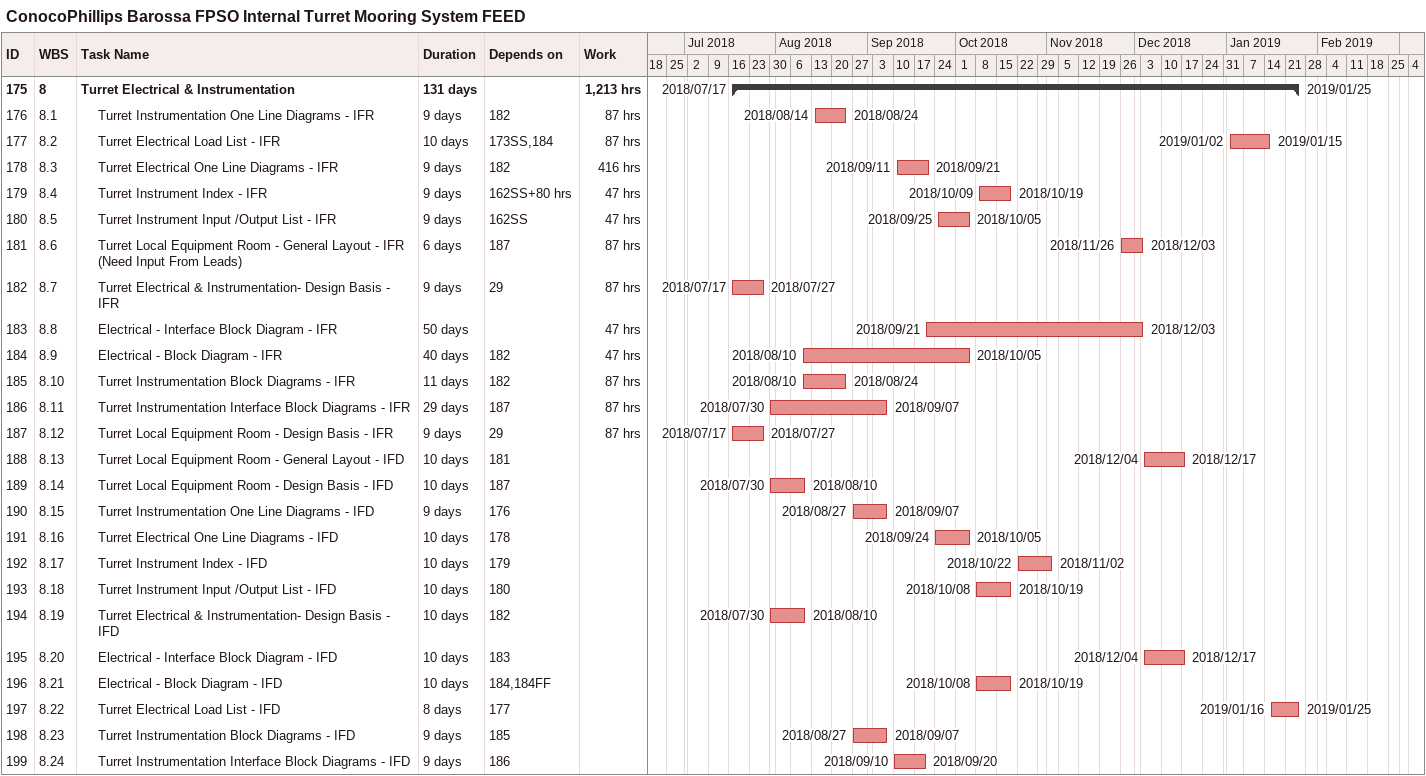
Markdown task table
ConocoPhillips Barossa FPSO Internal Turret Mooring System FEED

| ID | WBS | Task | Duration | Start | Finish | Predecessors | Work (h) |
|---|---|---|---|---|---|---|---|
| 175 | 8 | **Turret Electrical & Instrumentation** | 131d | 2018-07-17 | 2019-01-25 |  | 1213 |
| 176 | 8.1 | Turret Instrumentation One Line Diagrams - IFR | 9d | 2018-08-14 | 2018-08-24 | 182 | 87 |
| 177 | 8.2 | Turret Electrical Load List - IFR | 10d | 2019-01-02 | 2019-01-15 | 173SS, 184 | 87 |
| 178 | 8.3 | Turret Electrical One Line Diagrams - IFR | 9d | 2018-09-11 | 2018-09-21 | 182 | 416 |
| 179 | 8.4 | Turret Instrument Index - IFR | 9d | 2018-10-09 | 2018-10-19 | 162SS+80h | 47 |
| 180 | 8.5 | Turret Instrument Input /Output List - IFR | 9d | 2018-09-25 | 2018-10-05 | 162SS | 47 |
| 181 | 8.6 | Turret Local Equipment Room - General Layout - IFR (Need Input From Leads) | 6d | 2018-11-26 | 2018-12-03 | 187 | 87 |
| 182 | 8.7 | Turret Electrical & Instrumentation- Design Basis - IFR | 9d | 2018-07-17 | 2018-07-27 | 29 | 87 |
| 183 | 8.8 | Electrical - Interface Block Diagram - IFR | 50d | 2018-09-21 | 2018-12-03 |  | 47 |
| 184 | 8.9 | Electrical - Block Diagram - IFR | 40d | 2018-08-10 | 2018-10-05 | 182 | 47 |
| 185 | 8.10 | Turret Instrumentation Block Diagrams - IFR | 11d | 2018-08-10 | 2018-08-24 | 182 | 87 |
| 186 | 8.11 | Turret Instrumentation Interface Block Diagrams - IFR | 29d | 2018-07-30 | 2018-09-07 | 187 | 87 |
| 187 | 8.12 | Turret Local Equipment Room - Design Basis - IFR | 9d | 2018-07-17 | 2018-07-27 | 29 | 87 |
| 188 | 8.13 | Turret Local Equipment Room - General Layout - IFD | 10d | 2018-12-04 | 2018-12-17 | 181 |  |
| 189 | 8.14 | Turret Local Equipment Room - Design Basis - IFD | 10d | 2018-07-30 | 2018-08-10 | 187 |  |
| 190 | 8.15 | Turret Instrumentation One Line Diagrams - IFD | 9d | 2018-08-27 | 2018-09-07 | 176 |  |
| 191 | 8.16 | Turret Electrical One Line Diagrams - IFD | 10d | 2018-09-24 | 2018-10-05 | 178 |  |
| 192 | 8.17 | Turret Instrument Index - IFD | 10d | 2018-10-22 | 2018-11-02 | 179 |  |
| 193 | 8.18 | Turret Instrument Input /Output List - IFD | 10d | 2018-10-08 | 2018-10-19 | 180 |  |
| 194 | 8.19 | Turret Electrical & Instrumentation- Design Basis - IFD | 10d | 2018-07-30 | 2018-08-10 | 182 |  |
| 195 | 8.20 | Electrical - Interface Block Diagram - IFD | 10d | 2018-12-04 | 2018-12-17 | 183 |  |
| 196 | 8.21 | Electrical - Block Diagram - IFD | 10d | 2018-10-08 | 2018-10-19 | 184, 184FF |  |
| 197 | 8.22 | Turret Electrical Load List - IFD | 8d | 2019-01-16 | 2019-01-25 | 177 |  |
| 198 | 8.23 | Turret Instrumentation Block Diagrams - IFD | 9d | 2018-08-27 | 2018-09-07 | 185 |  |
| 199 | 8.24 | Turret Instrumentation Interface Block Diagrams - IFD | 9d | 2018-09-10 | 2018-09-20 | 186 |  |
